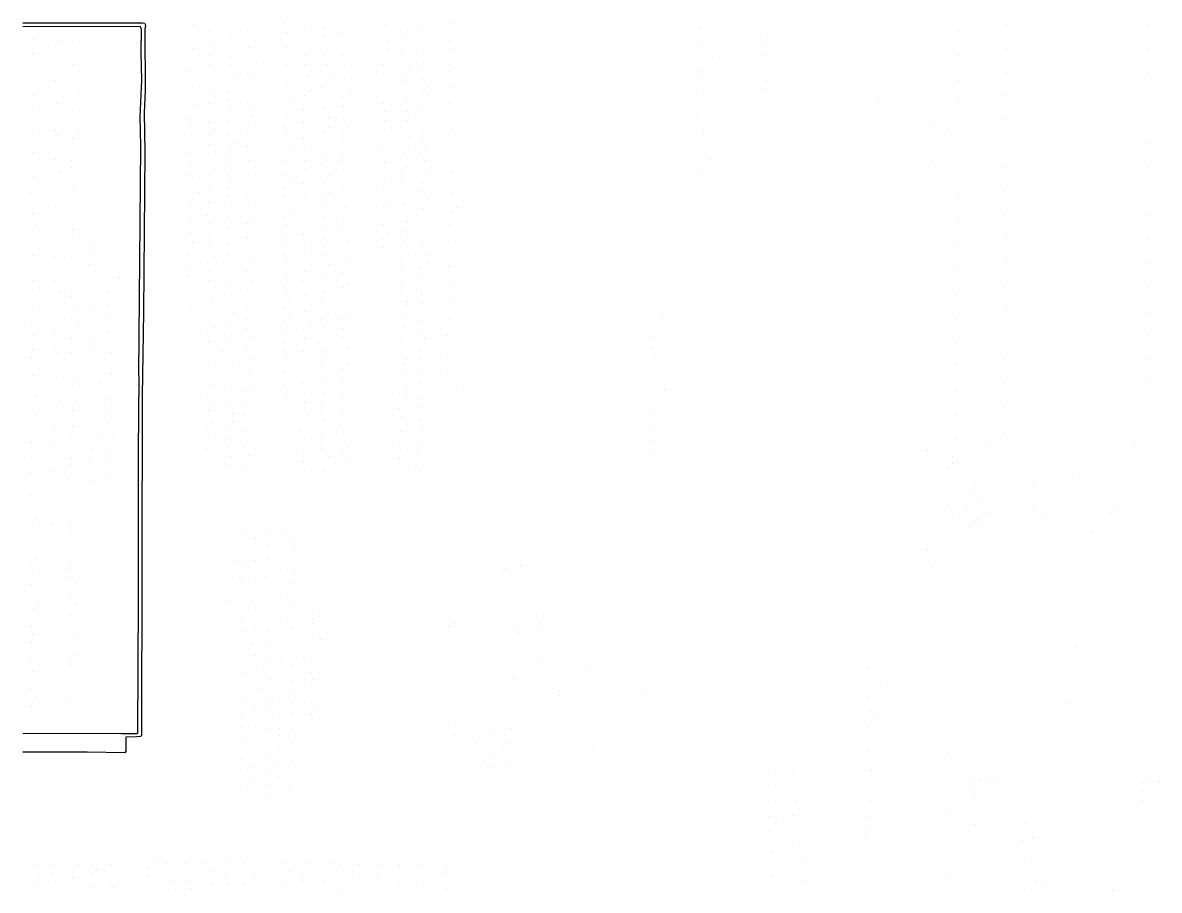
# Model space of a CAD drawing. Header units: inches. Extents: x 0 to 47.5, y 0 to 66.4.
# Drawn here: x 0 to 11.89, y 42.34 to 51.41 of the extents above; entities that cross this region are included whole.
import ezdxf

# ---------------------------------------------------------------- set-up
doc = ezdxf.new("R2010")
doc.units = ezdxf.units.IN
doc.header["$MEASUREMENT"] = 0
for name, color, linetype in [('AIRFOILS_RIBS', 3, 'CONTINUOUS'), ('FUSELAGE', 5, 'CONTINUOUS'), ('TAIL_HORIZONTAL', 4, 'CONTINUOUS')]:
    doc.layers.add(name, color=color, linetype=linetype)

msp = doc.modelspace()

# ---------------------------------------------------------------- linework, layer by layer
at = {"layer": 'AIRFOILS_RIBS'}
for points in [[(0, 51.4102), (1.2533, 51.4124), (1.2735, 51.4067), (1.2823, 51.3867), (1.2771, 51.34), (1.2798, 50.7), (1.2699, 50.4733), (1.2754, 50.06), (1.2641, 48.3867), (1.2505, 47.5067), (1.2411, 43.96), (1.2333, 43.9491), (1.1933, 43.9433), (1.08, 43.9417), (1.0789, 43.7933), (1.0667, 43.777), (0.6733, 43.7853), (0, 43.7838)], [(0, 43.9824), (1.0333, 43.9791), (1.1933, 43.9806), (1.203, 43.9867), (1.2121, 45.3733), (1.2106, 46.9333), (1.219, 47.6933), (1.2138, 47.74), (1.235, 50.12), (1.2295, 50.4267), (1.2465, 50.8133), (1.2373, 51.1), (1.242, 51.34), (1.2333, 51.3681), (0, 51.3743)]]:
    msp.add_lwpolyline(points, dxfattribs=at)
for points in [[(1.7856, 51.3933), (1.7856, 51.3933)], [(1.7933, 51.369), (1.7933, 51.369)], [(2.7383, 51.4), (2.7383, 51.4)], [(2.9515, 51.36), (2.9515, 51.36)], [(3.1451, 51.3667), (3.1451, 51.3667)], [(3.7897, 51.38), (3.7897, 51.38)], [(4.4722, 51.4), (4.4722, 51.4)], [(7.0933, 51.3667), (7.0933, 51.3667)], [(0.1132, 51.2333), (0.1132, 51.2333)], [(1.8423, 51.26), (1.8423, 51.26)], [(1.9497, 51.2533), (1.9497, 51.2533)], [(1.9541, 51.3267), (1.9541, 51.3267)], [(2.1688, 51.28), (2.1688, 51.28)], [(2.3478, 51.3267), (2.3478, 51.3267)], [(2.7661, 51.3133), (2.7661, 51.3133)], [(3.1567, 51.2733), (3.1567, 51.2733)], [(3.3057, 51.3133), (3.3057, 51.3133)], [(3.9929, 51.2533), (3.9929, 51.2533)], [(4.024, 51.3333), (4.024, 51.3333)], [(4.1383, 51.3267), (4.1383, 51.3267)], [(7.7897, 51.28), (7.7897, 51.28)], [(0.3416, 51.1667), (0.3416, 51.1667)], [(0.407, 51.2267), (0.407, 51.2267)], [(0.5157, 51.22), (0.5157, 51.22)], [(1.7709, 51.1467), (1.7709, 51.1467)], [(1.9672, 51.1667), (1.9672, 51.1667)], [(2.3588, 51.1533), (2.3588, 51.1533)], [(2.76, 51.1533), (2.76, 51.1533)], [(2.9612, 51.1733), (2.9612, 51.1733)], [(3.2074, 51.12), (3.2074, 51.12)], [(3.8249, 51.1333), (3.8249, 51.1333)], [(3.8284, 51.22), (3.8284, 51.22)], [(4.4677, 51.2133), (4.4677, 51.2133)], [(4.479, 51.14), (4.479, 51.14)], [(7.0717, 51.2067), (7.0717, 51.2067)], [(7.7626, 51.2067), (7.7626, 51.2067)], [(0.1068, 51.0867), (0.1068, 51.0867)], [(1.7519, 51.0333), (1.7519, 51.0333)], [(1.9562, 51.0733), (1.9562, 51.0733)], [(2.1761, 51.0533), (2.1761, 51.0533)], [(2.9545, 51.0733), (2.9545, 51.0733)], [(3.142, 51.0667), (3.142, 51.0667)], [(3.3423, 51.08), (3.3423, 51.08)], [(3.9764, 51.1), (3.9764, 51.1)], [(4.1864, 51.1), (4.1864, 51.1)], [(7.2105, 51.0533), (7.2105, 51.0533)], [(7.7652, 51.0733), (7.7652, 51.0733)], [(0.5178, 50.98), (0.5178, 50.98)], [(1.7487, 50.9067), (1.7487, 50.9067)], [(1.9519, 50.9733), (1.9519, 50.9733)], [(2.1681, 50.9667), (2.1681, 50.9667)], [(2.3485, 50.88), (2.3485, 50.88)], [(2.4433, 50.9933), (2.4433, 50.9933)], [(2.7547, 50.96), (2.7547, 50.96)], [(2.9434, 50.98), (2.9434, 50.98)], [(3.1852, 50.98), (3.1852, 50.98)], [(3.3686, 50.9667), (3.3686, 50.9667)], [(3.7727, 50.9733), (3.7727, 50.9733)], [(3.7727, 50.88), (3.7727, 50.88)], [(4.0515, 50.94), (4.0515, 50.94)], [(4.1683, 50.9533), (4.1683, 50.9533)], [(4.1944, 50.9933), (4.1944, 50.9933)], [(4.4681, 50.9067), (4.4681, 50.9067)], [(4.471, 50.98), (4.471, 50.98)], [(7.071, 50.9), (7.071, 50.9)], [(0.3475, 50.8133), (0.3475, 50.8133)], [(0.4127, 50.8733), (0.4127, 50.8733)], [(1.7579, 50.8667), (1.7579, 50.8667)], [(2.2097, 50.8733), (2.2097, 50.8733)], [(2.4138, 50.84), (2.4138, 50.84)], [(2.7572, 50.78), (2.7572, 50.78)], [(2.9904, 50.8533), (2.9904, 50.8533)], [(3.2154, 50.8333), (3.2154, 50.8333)], [(3.348, 50.8667), (3.348, 50.8667)], [(3.3623, 50.8333), (3.3623, 50.8333)], [(3.9767, 50.8667), (3.9767, 50.8667)], [(4, 50.8133), (4, 50.8133)], [(4.1846, 50.8267), (4.1846, 50.8267)], [(7.0696, 50.8333), (7.0696, 50.8333)], [(7.782, 50.7933), (7.782, 50.7933)], [(0.1149, 50.6467), (0.1149, 50.6467)], [(0.5799, 50.6933), (0.5799, 50.6933)], [(1.7798, 50.7467), (1.7798, 50.7467)], [(1.966, 50.66), (1.966, 50.66)], [(2.1541, 50.6933), (2.1541, 50.6933)], [(2.9492, 50.6467), (2.9492, 50.6467)], [(3.0122, 50.7), (3.0122, 50.7)], [(3.1255, 50.74), (3.1255, 50.74)], [(3.4165, 50.6867), (3.4165, 50.6867)], [(4.1782, 50.6867), (4.1782, 50.6867)], [(4.2335, 50.6533), (4.2335, 50.6533)], [(4.2347, 50.7333), (4.2347, 50.7333)], [(4.4692, 50.74), (4.4692, 50.74)], [(7.1165, 50.68), (7.1165, 50.68)], [(7.7731, 50.7267), (7.7731, 50.7267)], [(0.1051, 50.5267), (0.1051, 50.5267)], [(0.3538, 50.5667), (0.3538, 50.5667)], [(1.8274, 50.56), (1.8274, 50.56)], [(1.9452, 50.5667), (1.9452, 50.5667)], [(2.1502, 50.6), (2.1502, 50.6)], [(2.3513, 50.5733), (2.3513, 50.5733)], [(2.4043, 50.5333), (2.4043, 50.5333)], [(2.7966, 50.6333), (2.7966, 50.6333)], [(3.3444, 50.6333), (3.3444, 50.6333)], [(3.3521, 50.54), (3.3521, 50.54)], [(3.7682, 50.5667), (3.7682, 50.5667)], [(3.9981, 50.5733), (3.9981, 50.5733)], [(4.1728, 50.5333), (4.1728, 50.5333)], [(4.4639, 50.5733), (4.4639, 50.5733)], [(0.3365, 50.42), (0.3365, 50.42)], [(0.5199, 50.4933), (0.5199, 50.4933)], [(1.7409, 50.4), (1.7409, 50.4)], [(2.0048, 50.4533), (2.0048, 50.4533)], [(2.1648, 50.5133), (2.1648, 50.5133)], [(2.4011, 50.44), (2.4011, 50.44)], [(2.7548, 50.4267), (2.7548, 50.4267)], [(2.9378, 50.5067), (2.9378, 50.5067)], [(3.1495, 50.5133), (3.1495, 50.5133)], [(3.1953, 50.42), (3.1953, 50.42)], [(3.3497, 50.4067), (3.3497, 50.4067)], [(3.7786, 50.4867), (3.7786, 50.4867)], [(4.0254, 50.48), (4.0254, 50.48)], [(4.0362, 50.4333), (4.0362, 50.4333)], [(7.0593, 50.4333), (7.0593, 50.4333)], [(0.3427, 50.2867), (0.3427, 50.2867)], [(1.7453, 50.36), (1.7453, 50.36)], [(1.9468, 50.3667), (1.9468, 50.3667)], [(2.15, 50.38), (2.15, 50.38)], [(2.3638, 50.36), (2.3638, 50.36)], [(2.7374, 50.3267), (2.7374, 50.3267)], [(2.9375, 50.3733), (2.9375, 50.3733)], [(3.201, 50.32), (3.201, 50.32)], [(3.4046, 50.32), (3.4046, 50.32)], [(3.7798, 50.3933), (3.7798, 50.3933)], [(3.7835, 50.3), (3.7835, 50.3)], [(4.0192, 50.3867), (4.0192, 50.3867)], [(4.4795, 50.3067), (4.4795, 50.3067)], [(7.1107, 50.2867), (7.1107, 50.2867)], [(0.1063, 50.2667), (0.1063, 50.2667)], [(0.3658, 50.2333), (0.3658, 50.2333)], [(0.5216, 50.2067), (0.5216, 50.2067)], [(0.5737, 50.26), (0.5737, 50.26)], [(1.7686, 50.24), (1.7686, 50.24)], [(1.9703, 50.24), (1.9703, 50.24)], [(2.0035, 50.28), (2.0035, 50.28)], [(2.1544, 50.24), (2.1544, 50.24)], [(2.3543, 50.26), (2.3543, 50.26)], [(2.7513, 50.2733), (2.7513, 50.2733)], [(2.9357, 50.2), (2.9357, 50.2)], [(3.1422, 50.2733), (3.1422, 50.2733)], [(3.3413, 50.18), (3.3413, 50.18)], [(3.3486, 50.2733), (3.3486, 50.2733)], [(3.7631, 50.2), (3.7631, 50.2)], [(4.0399, 50.2133), (4.0399, 50.2133)], [(4.1662, 50.18), (4.1662, 50.18)], [(4.183, 50.2733), (4.183, 50.2733)], [(7.1133, 50.2468), (7.1133, 50.2468)], [(0.1052, 50.06), (0.1052, 50.06)], [(1.7395, 50.0533), (1.7395, 50.0533)], [(1.9466, 50.14), (1.9466, 50.14)], [(2.1655, 50.1), (2.1655, 50.1)], [(2.21, 50.1467), (2.21, 50.1467)], [(2.3542, 50.12), (2.3542, 50.12)], [(2.8028, 50.12), (2.8028, 50.12)], [(2.9508, 50.1067), (2.9508, 50.1067)], [(3.7457, 50.0867), (3.7457, 50.0867)], [(3.9847, 50.06), (3.9847, 50.06)], [(4.034, 50.1067), (4.034, 50.1067)], [(4.1636, 50.06), (4.1636, 50.06)], [(4.2275, 50.1067), (4.2275, 50.1067)], [(7.1397, 50.1133), (7.1397, 50.1133)], [(0.3437, 49.9867), (0.3437, 49.9867)], [(0.5146, 49.9733), (0.5146, 49.9733)], [(1.7406, 49.9333), (1.7406, 49.9333)], [(1.9424, 50.04), (1.9424, 50.04)], [(2.1425, 50), (2.1425, 50)], [(2.1644, 49.9467), (2.1644, 49.9467)], [(2.3589, 49.9733), (2.3589, 49.9733)], [(2.753, 49.9733), (2.753, 49.9733)], [(2.9472, 49.9733), (2.9472, 49.9733)], [(3.136, 49.9333), (3.136, 49.9333)], [(3.1564, 50.0333), (3.1564, 50.0333)], [(3.3373, 49.9667), (3.3373, 49.9667)], [(3.3384, 50.04), (3.3384, 50.04)], [(3.7849, 49.9533), (3.7849, 49.9533)], [(4.1993, 49.9733), (4.1993, 49.9733)], [(4.5433, 50.0333), (4.5433, 50.0333)], [(7.1888, 49.98), (7.1888, 49.98)], [(0.1161, 49.8067), (0.1161, 49.8067)], [(0.3918, 49.8467), (0.3918, 49.8467)], [(0.5152, 49.9), (0.5152, 49.9)], [(1.7446, 49.8133), (1.7446, 49.8133)], [(1.963, 49.82), (1.963, 49.82)], [(2.0038, 49.86), (2.0038, 49.86)], [(2.1443, 49.8133), (2.1443, 49.8133)], [(2.3563, 49.8267), (2.3563, 49.8267)], [(2.7482, 49.82), (2.7482, 49.82)], [(2.9587, 49.88), (2.9587, 49.88)], [(3.171, 49.9067), (3.171, 49.9067)], [(3.2044, 49.8133), (3.2044, 49.8133)], [(3.3502, 49.88), (3.3502, 49.88)], [(3.967, 49.86), (3.967, 49.86)], [(4.0173, 49.9067), (4.0173, 49.9067)], [(4.2268, 49.84), (4.2268, 49.84)], [(4.4855, 49.8467), (4.4855, 49.8467)], [(7.081, 49.8333), (7.081, 49.8333)], [(0.5386, 49.6933), (0.5386, 49.6933)], [(1.7733, 49.7935), (1.7733, 49.7935)], [(1.9396, 49.72), (1.9396, 49.72)], [(2.1501, 49.6867), (2.1501, 49.6867)], [(2.1628, 49.74), (2.1628, 49.74)], [(2.739, 49.6867), (2.739, 49.6867)], [(2.8039, 49.74), (2.8039, 49.74)], [(2.9388, 49.7333), (2.9388, 49.7333)], [(3.1508, 49.7267), (3.1508, 49.7267)], [(3.3434, 49.7867), (3.3434, 49.7867)], [(3.7818, 49.7733), (3.7818, 49.7733)], [(3.9769, 49.7667), (3.9769, 49.7667)], [(4.176, 49.74), (4.176, 49.74)], [(0.0815, 49.6267), (0.0815, 49.6267)], [(1.8456, 49.64), (1.8456, 49.64)], [(1.9693, 49.6733), (1.9693, 49.6733)], [(2.1469, 49.6067), (2.1469, 49.6067)], [(2.3444, 49.6), (2.3444, 49.6)], [(2.7349, 49.5933), (2.7349, 49.5933)], [(2.9559, 49.6067), (2.9559, 49.6067)], [(3.1601, 49.5867), (3.1601, 49.5867)], [(3.2062, 49.6333), (3.2062, 49.6333)], [(3.3491, 49.68), (3.3491, 49.68)], [(3.3788, 49.5867), (3.3788, 49.5867)], [(3.7709, 49.68), (3.7709, 49.68)], [(3.9595, 49.6133), (3.9595, 49.6133)], [(4.172, 49.6467), (4.172, 49.6467)], [(4.4662, 49.6667), (4.4662, 49.6667)], [(4.5, 49.623), (4.5, 49.623)], [(0.3456, 49.4867), (0.3456, 49.4867)], [(0.5782, 49.5), (0.5782, 49.5)], [(1.7391, 49.54), (1.7391, 49.54)], [(1.944, 49.5333), (1.944, 49.5333)], [(2.1789, 49.5267), (2.1789, 49.5267)], [(2.3593, 49.5067), (2.3593, 49.5067)], [(2.8035, 49.46), (2.8035, 49.46)], [(3.1368, 49.4867), (3.1368, 49.4867)], [(3.371, 49.4933), (3.371, 49.4933)], [(3.7692, 49.4867), (3.7692, 49.4867)], [(3.8189, 49.5333), (3.8189, 49.5333)], [(3.9777, 49.52), (3.9777, 49.52)], [(4.1903, 49.4733), (4.1903, 49.4733)], [(4.231, 49.56), (4.231, 49.56)], [(4.5394, 49.48), (4.5394, 49.48)], [(0.1046, 49.4133), (0.1046, 49.4133)], [(0.5294, 49.4467), (0.5294, 49.4467)], [(1.745, 49.3733), (1.745, 49.3733)], [(1.7507, 49.42), (1.7507, 49.42)], [(1.9355, 49.4), (1.9355, 49.4)], [(2.1511, 49.3867), (2.1511, 49.3867)], [(2.4019, 49.36), (2.4019, 49.36)], [(2.7309, 49.38), (2.7309, 49.38)], [(2.9524, 49.42), (2.9524, 49.42)], [(3.1492, 49.38), (3.1492, 49.38)], [(3.3536, 49.34), (3.3536, 49.34)], [(3.9589, 49.42), (3.9589, 49.42)], [(4.0251, 49.3333), (4.0251, 49.3333)], [(4.5, 49.4337), (4.5, 49.4337)], [(0.1448, 49.3), (0.1448, 49.3)], [(0.5159, 49.2533), (0.5159, 49.2533)], [(1.7498, 49.22), (1.7498, 49.22)], [(1.9569, 49.3133), (1.9569, 49.3133)], [(2.137, 49.2733), (2.137, 49.2733)], [(2.3554, 49.3133), (2.3554, 49.3133)], [(2.7571, 49.3), (2.7571, 49.3)], [(3.0068, 49.2467), (3.0068, 49.2467)], [(3.139, 49.2867), (3.139, 49.2867)], [(3.3384, 49.2467), (3.3384, 49.2467)], [(3.7714, 49.3), (3.7714, 49.3)], [(3.8276, 49.2133), (3.8276, 49.2133)], [(3.9678, 49.2267), (3.9678, 49.2267)], [(4.4612, 49.2933), (4.4612, 49.2933)], [(0.3332, 49.1667), (0.3332, 49.1667)], [(0.5191, 49.18), (0.5191, 49.18)], [(1.777, 49.1133), (1.777, 49.1133)], [(1.951, 49.1867), (1.951, 49.1867)], [(1.9648, 49.0933), (1.9648, 49.0933)], [(2.1518, 49.1067), (2.1518, 49.1067)], [(2.3481, 49.1667), (2.3481, 49.1667)], [(2.7317, 49.2), (2.7317, 49.2)], [(2.9372, 49.1933), (2.9372, 49.1933)], [(2.9491, 49.1), (2.9491, 49.1)], [(3.145, 49.1533), (3.145, 49.1533)], [(3.3949, 49.12), (3.3949, 49.12)], [(3.7641, 49.16), (3.7641, 49.16)], [(3.9787, 49.1333), (3.9787, 49.1333)], [(4.027, 49.18), (4.027, 49.18)], [(4.4551, 49.1267), (4.4551, 49.1267)], [(0.1061, 48.9733), (0.1061, 48.9733)], [(0.7153, 49.08), (0.7153, 49.08)], [(0.7381, 49.0333), (0.7381, 49.0333)], [(1.7384, 48.9867), (1.7384, 48.9867)], [(2.1457, 48.9933), (2.1457, 48.9933)], [(2.7324, 48.9933), (2.7324, 48.9933)], [(2.7361, 49.0867), (2.7361, 49.0867)], [(2.9489, 49.0067), (2.9489, 49.0067)], [(3.1425, 49.0667), (3.1425, 49.0667)], [(3.1659, 48.98), (3.1659, 48.98)], [(3.3392, 49.0333), (3.3392, 49.0333)], [(3.7755, 49.0667), (3.7755, 49.0667)], [(4.0316, 48.9867), (4.0316, 48.9867)], [(4.1733, 49.0733), (4.1733, 49.0733)], [(4.2228, 48.98), (4.2228, 48.98)], [(0.3304, 48.9533), (0.3304, 48.9533)], [(0.5091, 48.96), (0.5091, 48.96)], [(0.6848, 48.88), (0.6848, 48.88)], [(1.7368, 48.8667), (1.7368, 48.8667)], [(1.9348, 48.9067), (1.9348, 48.9067)], [(2.0067, 48.96), (2.0067, 48.96)], [(2.1012, 48.9), (2.1012, 48.9)], [(2.3771, 48.9133), (2.3771, 48.9133)], [(2.7446, 48.9), (2.7446, 48.9)], [(2.931, 48.86), (2.931, 48.86)], [(3.1977, 48.8867), (3.1977, 48.8867)], [(3.3607, 48.9), (3.3607, 48.9)], [(3.4046, 48.9467), (3.4046, 48.9467)], [(3.9592, 48.9333), (3.9592, 48.9333)], [(4.2284, 48.9), (4.2284, 48.9)], [(4.4503, 48.86), (4.4503, 48.86)], [(1.0165, 48.7533), (1.0165, 48.7533)], [(1.7328, 48.7733), (1.7328, 48.7733)], [(1.958, 48.82), (1.958, 48.82)], [(2.3371, 48.8133), (2.3371, 48.8133)], [(2.7439, 48.74), (2.7439, 48.74)], [(2.9479, 48.8067), (2.9479, 48.8067)], [(3.1315, 48.7533), (3.1315, 48.7533)], [(3.3428, 48.8), (3.3428, 48.8)], [(3.973, 48.84), (3.973, 48.84)], [(4.1543, 48.8467), (4.1543, 48.8467)], [(4.1697, 48.7533), (4.1697, 48.7533)], [(0.0987, 48.7133), (0.0987, 48.7133)], [(0.0994, 48.6267), (0.0994, 48.6267)], [(0.3316, 48.7067), (0.3316, 48.7067)], [(1.7818, 48.66), (1.7818, 48.66)], [(1.9392, 48.72), (1.9392, 48.72)], [(2.135, 48.7067), (2.135, 48.7067)], [(2.3531, 48.62), (2.3531, 48.62)], [(2.4029, 48.7067), (2.4029, 48.7067)], [(2.7295, 48.64), (2.7295, 48.64)], [(2.93, 48.7067), (2.93, 48.7067)], [(3.3549, 48.64), (3.3549, 48.64)], [(3.4, 48.6867), (3.4, 48.6867)], [(3.9691, 48.6867), (3.9691, 48.6867)], [(4.1561, 48.62), (4.1561, 48.62)], [(4.4846, 48.6667), (4.4846, 48.6667)], [(0.3964, 48.6), (0.3964, 48.6)], [(0.5088, 48.5867), (0.5088, 48.5867)], [(0.5094, 48.5533), (0.5094, 48.5533)], [(0.8879, 48.5867), (0.8879, 48.5867)], [(1.753, 48.5333), (1.753, 48.5333)], [(1.9628, 48.5), (1.9628, 48.5)], [(1.9958, 48.54), (1.9958, 48.54)], [(2.1858, 48.5733), (2.1858, 48.5733)], [(2.7511, 48.6067), (2.7511, 48.6067)], [(2.7853, 48.5133), (2.7853, 48.5133)], [(2.962, 48.5733), (2.962, 48.5733)], [(3.1338, 48.5133), (3.1338, 48.5133)], [(3.1445, 48.6067), (3.1445, 48.6067)], [(3.9625, 48.5867), (3.9625, 48.5867)], [(4.0215, 48.5), (4.0215, 48.5)], [(4.171, 48.5667), (4.171, 48.5667)], [(0.1066, 48.42), (0.1066, 48.42)], [(0.5646, 48.44), (0.5646, 48.44)], [(0.7076, 48.44), (0.7076, 48.44)], [(0.8885, 48.46), (0.8885, 48.46)], [(1.7508, 48.4267), (1.7508, 48.4267)], [(2.2024, 48.3867), (2.2024, 48.3867)], [(2.3373, 48.4333), (2.3373, 48.4333)], [(2.7298, 48.4267), (2.7298, 48.4267)], [(2.9461, 48.3933), (2.9461, 48.3933)], [(4.0111, 48.4533), (4.0111, 48.4533)], [(4.1783, 48.48), (4.1783, 48.48)], [(4.4761, 48.4933), (4.4761, 48.4933)], [(0.0949, 48.2667), (0.0949, 48.2667)], [(0.5053, 48.32), (0.5053, 48.32)], [(0.8903, 48.3267), (0.8903, 48.3267)], [(2.3405, 48.32), (2.3405, 48.32)], [(2.7413, 48.2933), (2.7413, 48.2933)], [(2.7966, 48.34), (2.7966, 48.34)], [(3.1297, 48.3133), (3.1297, 48.3133)], [(3.1967, 48.3667), (3.1967, 48.3667)], [(3.33, 48.3067), (3.33, 48.3067)], [(3.3955, 48.36), (3.3955, 48.36)], [(3.9714, 48.3333), (3.9714, 48.3333)], [(4.1707, 48.2933), (4.1707, 48.2933)], [(4.4592, 48.32), (4.4592, 48.32)], [(6.685, 48.32), (6.685, 48.32)], [(0.1125, 48.1467), (0.1125, 48.1467)], [(0.3237, 48.1533), (0.3237, 48.1533)], [(0.5714, 48.2333), (0.5714, 48.2333)], [(0.8844, 48.1733), (0.8844, 48.1733)], [(1.9323, 48.1733), (1.9323, 48.1733)], [(2.0057, 48.2267), (2.0057, 48.2267)], [(2.1437, 48.2467), (2.1437, 48.2467)], [(2.1878, 48.1533), (2.1878, 48.1533)], [(2.336, 48.2133), (2.336, 48.2133)], [(2.727, 48.1933), (2.727, 48.1933)], [(2.9322, 48.2067), (2.9322, 48.2067)], [(2.9998, 48.26), (2.9998, 48.26)], [(3.1565, 48.2267), (3.1565, 48.2267)], [(3.351, 48.2133), (3.351, 48.2133)], [(3.978, 48.24), (3.978, 48.24)], [(4.1502, 48.1933), (4.1502, 48.1933)], [(4.4448, 48.1467), (4.4448, 48.1467)], [(0.5107, 48.1067), (0.5107, 48.1067)], [(0.7054, 48.1133), (0.7054, 48.1133)], [(0.9514, 48.1067), (0.9514, 48.1067)], [(1.9438, 48.08), (1.9438, 48.08)], [(2.1413, 48.1067), (2.1413, 48.1067)], [(2.3294, 48.04), (2.3294, 48.04)], [(2.3842, 48.1267), (2.3842, 48.1267)], [(2.7297, 48.0733), (2.7297, 48.0733)], [(2.948, 48.1133), (2.948, 48.1133)], [(3.0962, 48.0733), (3.0962, 48.0733)], [(3.3459, 48.12), (3.3459, 48.12)], [(3.9648, 48.0867), (3.9648, 48.0867)], [(4.2008, 48.1067), (4.2008, 48.1067)], [(6.593, 48.1267), (6.593, 48.1267)], [(0.0949, 47.9067), (0.0949, 47.9067)], [(0.1032, 47.9933), (0.1032, 47.9933)], [(0.3276, 48.0067), (0.3276, 48.0067)], [(0.3599, 47.9533), (0.3599, 47.9533)], [(0.5054, 47.9667), (0.5054, 47.9667)], [(0.7326, 48), (0.7326, 48)], [(0.928, 47.9667), (0.928, 47.9667)], [(2.0917, 47.9733), (2.0917, 47.9733)], [(2.3334, 47.9867), (2.3334, 47.9867)], [(2.7301, 47.98), (2.7301, 47.98)], [(2.7468, 47.9267), (2.7468, 47.9267)], [(2.9379, 47.9733), (2.9379, 47.9733)], [(3.1303, 47.9733), (3.1303, 47.9733)], [(3.1394, 47.94), (3.1394, 47.94)], [(3.3942, 48.0133), (3.3942, 48.0133)], [(4.0173, 47.9933), (4.0173, 47.9933)], [(4.1509, 47.9867), (4.1509, 47.9867)], [(4.4453, 47.9333), (4.4453, 47.9333)], [(6.5715, 48.0067), (6.5715, 48.0067)], [(6.6097, 47.9267), (6.6097, 47.9267)], [(2.0157, 47.84), (2.0157, 47.84)], [(2.1976, 47.8467), (2.1976, 47.8467)], [(2.3793, 47.8933), (2.3793, 47.8933)], [(2.9297, 47.8267), (2.9297, 47.8267)], [(3.1327, 47.8467), (3.1327, 47.8467)], [(3.3396, 47.8), (3.3396, 47.8)], [(3.4006, 47.8533), (3.4006, 47.8533)], [(3.9788, 47.84), (3.9788, 47.84)], [(4.0136, 47.8867), (4.0136, 47.8867)], [(4.1482, 47.9), (4.1482, 47.9)], [(0.0976, 47.72), (0.0976, 47.72)], [(0.3515, 47.7), (0.3515, 47.7)], [(0.9325, 47.7467), (0.9325, 47.7467)], [(2.1239, 47.7467), (2.1239, 47.7467)], [(2.3815, 47.76), (2.3815, 47.76)], [(2.7276, 47.7667), (2.7276, 47.7667)], [(3.9714, 47.7467), (3.9714, 47.7467)], [(4.1585, 47.7733), (4.1585, 47.7733)], [(4.4454, 47.7533), (4.4454, 47.7533)], [(0.5223, 47.62), (0.5223, 47.62)], [(0.5545, 47.66), (0.5545, 47.66)], [(0.8112, 47.6467), (0.8112, 47.6467)], [(1.9408, 47.5933), (1.9408, 47.5933)], [(1.989, 47.6333), (1.989, 47.6333)], [(2.1849, 47.5933), (2.1849, 47.5933)], [(2.3297, 47.5533), (2.3297, 47.5533)], [(2.398, 47.6067), (2.398, 47.6067)], [(2.7261, 47.6333), (2.7261, 47.6333)], [(2.928, 47.6533), (2.928, 47.6533)], [(3.1322, 47.6467), (3.1322, 47.6467)], [(3.3321, 47.6467), (3.3321, 47.6467)], [(4.008, 47.5933), (4.008, 47.5933)], [(4.1502, 47.6467), (4.1502, 47.6467)], [(4.6048, 47.6), (4.6048, 47.6)], [(6.7087, 47.5733), (6.7087, 47.5733)], [(0.1422, 47.5067), (0.1422, 47.5067)], [(0.3852, 47.46), (0.3852, 47.46)], [(0.5642, 47.46), (0.5642, 47.46)], [(0.8813, 47.4733), (0.8813, 47.4733)], [(0.9267, 47.4337), (0.9267, 47.4337)], [(1.9309, 47.5), (1.9309, 47.5)], [(2.7441, 47.54), (2.7441, 47.54)], [(2.946, 47.5333), (2.946, 47.5333)], [(2.9516, 47.44), (2.9516, 47.44)], [(3.1361, 47.4333), (3.1361, 47.4333)], [(3.1471, 47.5333), (3.1471, 47.5333)], [(3.3314, 47.5067), (3.3314, 47.5067)], [(3.944, 47.54), (3.944, 47.54)], [(4.0042, 47.5067), (4.0042, 47.5067)], [(4.1435, 47.4733), (4.1435, 47.4733)], [(0.521, 47.36), (0.521, 47.36)], [(0.8856, 47.3533), (0.8856, 47.3533)], [(1.9395, 47.36), (1.9395, 47.36)], [(1.9896, 47.4067), (1.9896, 47.4067)], [(2.1299, 47.4067), (2.1299, 47.4067)], [(2.1904, 47.3267), (2.1904, 47.3267)], [(2.3245, 47.3133), (2.3245, 47.3133)], [(2.3292, 47.4067), (2.3292, 47.4067)], [(3.1263, 47.34), (3.1263, 47.34)], [(3.329, 47.3333), (3.329, 47.3333)], [(3.9443, 47.38), (3.9443, 47.38)], [(4.1654, 47.3867), (4.1654, 47.3867)], [(6.5711, 47.3533), (6.5711, 47.3533)], [(0.1137, 47.1933), (0.1137, 47.1933)], [(0.1374, 47.3067), (0.1374, 47.3067)], [(0.8854, 47.22), (0.8854, 47.22)], [(1.9875, 47.2267), (1.9875, 47.2267)], [(2.1524, 47.1933), (2.1524, 47.1933)], [(2.1955, 47.24), (2.1955, 47.24)], [(2.9278, 47.2467), (2.9278, 47.2467)], [(2.9936, 47.3), (2.9936, 47.3)], [(3.1507, 47.2533), (3.1507, 47.2533)], [(3.3273, 47.2067), (3.3273, 47.2067)], [(3.9621, 47.2933), (3.9621, 47.2933)], [(4.1449, 47.2533), (4.1449, 47.2533)], [(6.5761, 47.1933), (6.5761, 47.1933)], [(0.3183, 47.1467), (0.3183, 47.1467)], [(0.4996, 47.1), (0.4996, 47.1)], [(0.5223, 47.1867), (0.5223, 47.1867)], [(0.8004, 47.1067), (0.8004, 47.1067)], [(0.9512, 47.0867), (0.9512, 47.0867)], [(1.9201, 47.1733), (1.9201, 47.1733)], [(1.9427, 47.0867), (1.9427, 47.0867)], [(2.331, 47.1333), (2.331, 47.1333)], [(2.3371, 47.0733), (2.3371, 47.0733)], [(2.8908, 47.1533), (2.8908, 47.1533)], [(3.1332, 47.1), (3.1332, 47.1)], [(3.3549, 47.12), (3.3549, 47.12)], [(3.955, 47.14), (3.955, 47.14)], [(4.1753, 47.1667), (4.1753, 47.1667)], [(0.0938, 47.02), (0.0938, 47.02)], [(0.3254, 46.9933), (0.3254, 46.9933)], [(1.9253, 46.9533), (1.9253, 46.9533)], [(2.1346, 47.0533), (2.1346, 47.0533)], [(2.1432, 46.9733), (2.1432, 46.9733)], [(2.3208, 46.9733), (2.3208, 46.9733)], [(2.9465, 47.06), (2.9465, 47.06)], [(3.1259, 47), (3.1259, 47)], [(3.1261, 46.96), (3.1261, 46.96)], [(3.4027, 46.9733), (3.4027, 46.9733)], [(3.9436, 47.0067), (3.9436, 47.0067)], [(3.9559, 46.9533), (3.9559, 46.9533)], [(4.1439, 47.0267), (4.1439, 47.0267)], [(6.5625, 47.0467), (6.5625, 47.0467)], [(0.0876, 46.8667), (0.0876, 46.8667)], [(0.5085, 46.86), (0.5085, 46.86)], [(0.7082, 46.8467), (0.7082, 46.8467)], [(0.7147, 46.9467), (0.7147, 46.9467)], [(0.8773, 46.94), (0.8773, 46.94)], [(2.1848, 46.88), (2.1848, 46.88)], [(2.3562, 46.8867), (2.3562, 46.8867)], [(2.933, 46.92), (2.933, 46.92)], [(3.1974, 46.8733), (3.1974, 46.8733)], [(3.3348, 46.92), (3.3348, 46.92)], [(3.9389, 46.86), (3.9389, 46.86)], [(4.1433, 46.9333), (4.1433, 46.9333)], [(6.5706, 46.9067), (6.5706, 46.9067)], [(0.3246, 46.72), (0.3246, 46.72)], [(0.4998, 46.7933), (0.4998, 46.7933)], [(0.8804, 46.82), (0.8804, 46.82)], [(2.1343, 46.7933), (2.1343, 46.7933)], [(2.3241, 46.74), (2.3241, 46.74)], [(2.9315, 46.8267), (2.9315, 46.8267)], [(2.9453, 46.7333), (2.9453, 46.7333)], [(3.1286, 46.82), (3.1286, 46.82)], [(3.159, 46.7333), (3.159, 46.7333)], [(3.3922, 46.8267), (3.3922, 46.8267)], [(3.9583, 46.8267), (3.9583, 46.8267)], [(4.0376, 46.7467), (4.0376, 46.7467)], [(4.1462, 46.72), (4.1462, 46.72)], [(0.0821, 46.7067), (0.0821, 46.7067)], [(0.4655, 46.6333), (0.4655, 46.6333)], [(0.7064, 46.62), (0.7064, 46.62)], [(0.8956, 46.6867), (0.8956, 46.6867)], [(0.0859, 46.48), (0.0859, 46.48)], [(0.1063, 46.1733), (0.1063, 46.1733)], [(0.146, 46.2267), (0.146, 46.2267)], [(0.3157, 46.18), (0.3157, 46.18)], [(0.4913, 46.16), (0.4913, 46.16)], [(0.4968, 46.0867), (0.4968, 46.0867)], [(2.1731, 46.02), (2.1731, 46.02)], [(2.3243, 46.0667), (2.3243, 46.0667)], [(2.4394, 46.02), (2.4394, 46.02)], [(2.5484, 46.06), (2.5484, 46.06)], [(2.7148, 46.0667), (2.7148, 46.0667)], [(2.8288, 46.02), (2.8288, 46.02)], [(2.5751, 45.9467), (2.5751, 45.9467)], [(2.7027, 45.9), (2.7027, 45.9)], [(2.8306, 45.9133), (2.8306, 45.9133)], [(0.1477, 45.8067), (0.1477, 45.8067)], [(2.2102, 45.7867), (2.2102, 45.7867)], [(2.3034, 45.7733), (2.3034, 45.7733)], [(2.4342, 45.7867), (2.4342, 45.7867)], [(2.5734, 45.8133), (2.5734, 45.8133)], [(0.0844, 45.7467), (0.0844, 45.7467)], [(0.1059, 45.6667), (0.1059, 45.6667)], [(0.4901, 45.7067), (0.4901, 45.7067)], [(0.4923, 45.7533), (0.4923, 45.7533)], [(2.6972, 45.6933), (2.6972, 45.6933)], [(2.8363, 45.6933), (2.8363, 45.6933)], [(5.02, 45.6602), (5.02, 45.6602)], [(5.0533, 45.702), (5.0533, 45.702)], [(5.2067, 45.7414), (5.2067, 45.7414)], [(0.0896, 45.54), (0.0896, 45.54)], [(0.4896, 45.62), (0.4896, 45.62)], [(0.5546, 45.5533), (0.5546, 45.5533)], [(2.1892, 45.6067), (2.1892, 45.6067)], [(2.2993, 45.5867), (2.2993, 45.5867)], [(2.4318, 45.58), (2.4318, 45.58)], [(2.541, 45.6067), (2.541, 45.6067)], [(2.8346, 45.5533), (2.8346, 45.5533)], [(0.4912, 45.4133), (0.4912, 45.4133)], [(2.6954, 45.42), (2.6954, 45.42)], [(0.1515, 45.34), (0.1515, 45.34)], [(0.5623, 45.3333), (0.5623, 45.3333)], [(2.1672, 45.3733), (2.1672, 45.3733)], [(2.406, 45.3733), (2.406, 45.3733)], [(2.8033, 45.32), (2.8033, 45.32)], [(0.1089, 45.2867), (0.1089, 45.2867)], [(0.4997, 45.2267), (0.4997, 45.2267)], [(2.298, 45.1733), (2.298, 45.1733)], [(2.4349, 45.2733), (2.4349, 45.2733)], [(3.0323, 45.2533), (3.0323, 45.2533)], [(5.3733, 45.2269), (5.3733, 45.2269)], [(0.0894, 45.1), (0.0894, 45.1)], [(2.4248, 45.08), (2.4248, 45.08)], [(2.5582, 45.06), (2.5582, 45.06)], [(2.6911, 45.16), (2.6911, 45.16)], [(2.8258, 45.0733), (2.8258, 45.0733)], [(3.0263, 45.1667), (3.0263, 45.1667)], [(3.0323, 45.1267), (3.0323, 45.1267)], [(4.4533, 45.0959), (4.4533, 45.0959)], [(4.52, 45.1267), (4.52, 45.1267)], [(5.1711, 45.0667), (5.1711, 45.0667)], [(5.3933, 45.0945), (5.3933, 45.0945)], [(5.4157, 45.1333), (5.4157, 45.1333)], [(0.1031, 45.0133), (0.1031, 45.0133)], [(0.5501, 44.98), (0.5501, 44.98)], [(2.2957, 45.0467), (2.2957, 45.0467)], [(3.0291, 45.0067), (3.0291, 45.0067)], [(3.1127, 44.9667), (3.1127, 44.9667)], [(5.1867, 45.0272), (5.1867, 45.0272)], [(0.0785, 44.82), (0.0785, 44.82)], [(0.0877, 44.9267), (0.0877, 44.9267)], [(0.4948, 44.9267), (0.4948, 44.9267)], [(2.4053, 44.9067), (2.4053, 44.9067)], [(2.5645, 44.9), (2.5645, 44.9)], [(3.0449, 44.8467), (3.0449, 44.8467)], [(0.0661, 44.7467), (0.0661, 44.7467)], [(0.493, 44.7467), (0.493, 44.7467)], [(0.545, 44.7933), (0.545, 44.7933)], [(2.4315, 44.7933), (2.4315, 44.7933)], [(2.5704, 44.7333), (2.5704, 44.7333)], [(2.7036, 44.7533), (2.7036, 44.7533)], [(2.868, 44.7733), (2.868, 44.7733)], [(3.0237, 44.74), (3.0237, 44.74)], [(5.3933, 44.7733), (5.3933, 44.7733)], [(5.8933, 44.6943), (5.8933, 44.6943)], [(0.0979, 44.6267), (0.0979, 44.6267)], [(0.502, 44.6867), (0.502, 44.6867)], [(2.2944, 44.62), (2.2944, 44.62)], [(2.4399, 44.66), (2.4399, 44.66)], [(2.8191, 44.6933), (2.8191, 44.6933)], [(3.0214, 44.62), (3.0214, 44.62)], [(5.1488, 44.5867), (5.1488, 44.5867)], [(2.5903, 44.54), (2.5903, 44.54)], [(2.815, 44.5267), (2.815, 44.5267)], [(3.017, 44.5), (3.017, 44.5)], [(3.0325, 44.54), (3.0325, 44.54)], [(5.1267, 44.5481), (5.1267, 44.5481)], [(0.0812, 44.4467), (0.0812, 44.4467)], [(0.1367, 44.3667), (0.1367, 44.3667)], [(0.4866, 44.3467), (0.4866, 44.3467)], [(0.4994, 44.4333), (0.4994, 44.4333)], [(2.2906, 44.3667), (2.2906, 44.3667)], [(2.4655, 44.4467), (2.4655, 44.4467)], [(2.6828, 44.34), (2.6828, 44.34)], [(2.8254, 44.4333), (2.8254, 44.4333)], [(4.5133, 44.4342), (4.5133, 44.4342)], [(5.6106, 44.42), (5.6106, 44.42)], [(5.6133, 44.3749), (5.6133, 44.3749)], [(6.48, 44.4347), (6.48, 44.4347)], [(0.0941, 44.2667), (0.0941, 44.2667)], [(2.2991, 44.3), (2.2991, 44.3)], [(2.4184, 44.2467), (2.4184, 44.2467)], [(2.5467, 44.2267), (2.5467, 44.2267)], [(2.564, 44.3133), (2.564, 44.3133)], [(2.814, 44.2933), (2.814, 44.2933)], [(3.0209, 44.3067), (3.0209, 44.3067)], [(3.0484, 44.2667), (3.0484, 44.2667)], [(2.2981, 44.1533), (2.2981, 44.1533)], [(2.6844, 44.16), (2.6844, 44.16)], [(2.813, 44.1933), (2.813, 44.1933)], [(3.0172, 44.18), (3.0172, 44.18)], [(3.102, 44.14), (3.102, 44.14)], [(2.2836, 44.0533), (2.2836, 44.0533)], [(2.4302, 44.0533), (2.4302, 44.0533)], [(2.5836, 44.0267), (2.5836, 44.0267)], [(2.683, 44.0267), (2.683, 44.0267)], [(2.8266, 44.0267), (2.8266, 44.0267)], [(4.4533, 44.0738), (4.4533, 44.0738)], [(5.1133, 44.0285), (5.1133, 44.0285)], [(2.3128, 43.8933), (2.3128, 43.8933)], [(2.4251, 43.8933), (2.4251, 43.8933)], [(2.6852, 43.96), (2.6852, 43.96)], [(2.824, 43.88), (2.824, 43.88)], [(4.52, 43.9677), (4.52, 43.9677)], [(4.751, 43.8733), (4.751, 43.8733)], [(4.9, 43.9761), (4.9, 43.9761)], [(5.06, 43.8755), (5.06, 43.8755)], [(2.6773, 43.8267), (2.6773, 43.8267)], [(4.8933, 43.7715), (4.8933, 43.7715)], [(5.02, 43.8276), (5.02, 43.8276)], [(5.0467, 43.8085), (5.0467, 43.8085)], [(5.9733, 43.8369), (5.9733, 43.8369)], [(2.2839, 43.72), (2.2839, 43.72)], [(2.4085, 43.6267), (2.4085, 43.6267)], [(2.5511, 43.7333), (2.5511, 43.7333)], [(2.6487, 43.64), (2.6487, 43.64)], [(2.8212, 43.7), (2.8212, 43.7)], [(4.8333, 43.7011), (4.8333, 43.7011)], [(5.06, 43.6749), (5.06, 43.6749)], [(2.2825, 43.6), (2.2825, 43.6)], [(2.4112, 43.5133), (2.4112, 43.5133)], [(2.5522, 43.56), (2.5522, 43.56)], [(2.676, 43.52), (2.676, 43.52)], [(4.9267, 43.6207), (4.9267, 43.6207)], [(7.8036, 43.5733), (7.8036, 43.5733)], [(2.2818, 43.4133), (2.2818, 43.4133)], [(2.547, 43.4467), (2.547, 43.4467)], [(2.8053, 43.4), (2.8053, 43.4)], [(7.7967, 43.44), (7.7967, 43.44)], [(2.5506, 43.3467), (2.5506, 43.3467)], [(2.7109, 43.3133), (2.7109, 43.3133)], [(7.7955, 43.2733), (7.7955, 43.2733)], [(7.7969, 43.1133), (7.7969, 43.1133)], [(7.8867, 43.0801), (7.8867, 43.0801)], [(7.8146, 42.96), (7.8146, 42.96)], [(7.8065, 42.8933), (7.8065, 42.8933)], [(7.8356, 42.7333), (7.8356, 42.7333)], [(0.1187, 42.6133), (0.1187, 42.6133)], [(0.3238, 42.6133), (0.3238, 42.6133)], [(0.5785, 42.6133), (0.5785, 42.6133)], [(0.7307, 42.6133), (0.7307, 42.6133)], [(0.7739, 42.56), (0.7739, 42.56)], [(0.9246, 42.6067), (0.9246, 42.6067)], [(1.3081, 42.5733), (1.3081, 42.5733)], [(1.3751, 42.6267), (1.3751, 42.6267)], [(1.5041, 42.62), (1.5041, 42.62)], [(1.705, 42.62), (1.705, 42.62)], [(1.9078, 42.62), (1.9078, 42.62)], [(2.1327, 42.6267), (2.1327, 42.6267)], [(2.3199, 42.62), (2.3199, 42.62)], [(2.7217, 42.62), (2.7217, 42.62)], [(2.9699, 42.62), (2.9699, 42.62)], [(3.2166, 42.62), (3.2166, 42.62)], [(3.317, 42.6133), (3.317, 42.6133)], [(3.5196, 42.6133), (3.5196, 42.6133)], [(3.7234, 42.6133), (3.7234, 42.6133)], [(3.9366, 42.6133), (3.9366, 42.6133)], [(3.9398, 42.58), (3.9398, 42.58)], [(4.1353, 42.6133), (4.1353, 42.6133)], [(4.4195, 42.6), (4.4195, 42.6)], [(0.164, 42.4867), (0.164, 42.4867)], [(0.3128, 42.52), (0.3128, 42.52)], [(0.5162, 42.4733), (0.5162, 42.4733)], [(0.7193, 42.5133), (0.7193, 42.5133)], [(1.314, 42.4867), (1.314, 42.4867)], [(1.579, 42.4467), (1.579, 42.4467)], [(1.7145, 42.44), (1.7145, 42.44)], [(1.9679, 42.5333), (1.9679, 42.5333)], [(2.1163, 42.5267), (2.1163, 42.5267)], [(2.1243, 42.4867), (2.1243, 42.4867)], [(2.4125, 42.52), (2.4125, 42.52)], [(2.7862, 42.5333), (2.7862, 42.5333)], [(2.912, 42.46), (2.912, 42.46)], [(3.5212, 42.48), (3.5212, 42.48)], [(3.7159, 42.4933), (3.7159, 42.4933)], [(4.2169, 42.5067), (4.2169, 42.5067)], [(4.4174, 42.5267), (4.4174, 42.5267)], [(7.8438, 42.4867), (7.8438, 42.4867)], [(0.1419, 42.3933), (0.1419, 42.3933)], [(0.3393, 42.4333), (0.3393, 42.4333)], [(0.5865, 42.3867), (0.5865, 42.3867)], [(0.7122, 42.3733), (0.7122, 42.3733)], [(0.9162, 42.4), (0.9162, 42.4)], [(0.9467, 42.3688), (0.9467, 42.3688)], [(1.3726, 42.3933), (1.3726, 42.3933)], [(1.5215, 42.3467), (1.5215, 42.3467)], [(1.7684, 42.3533), (1.7684, 42.3533)], [(1.9768, 42.4067), (1.9768, 42.4067)], [(2.1379, 42.4), (2.1379, 42.4)], [(2.3092, 42.4067), (2.3092, 42.4067)], [(2.7218, 42.42), (2.7218, 42.42)], [(2.9249, 42.4267), (2.9249, 42.4267)], [(3.1422, 42.4267), (3.1422, 42.4267)], [(3.3188, 42.34), (3.3188, 42.34)], [(3.5475, 42.3933), (3.5475, 42.3933)], [(3.9294, 42.4), (3.9294, 42.4)], [(4.1201, 42.4), (4.1201, 42.4)], [(4.4354, 42.3467), (4.4354, 42.3467)]]:
    msp.add_lwpolyline(points, close=True, dxfattribs=at)
at = {"layer": 'FUSELAGE'}
for points in [[(9.7622, 47.8333), (9.7622, 47.8333)], [(10.2717, 47.8867), (10.2717, 47.8867)], [(11.7578, 47.8867), (11.7578, 47.8867)], [(9.7636, 47.5667), (9.7636, 47.5667)], [(10.2703, 47.64), (10.2703, 47.64)], [(11.7532, 47.6467), (11.7532, 47.6467)], [(9.7657, 47.32), (9.7657, 47.32)], [(10.2706, 47.3933), (10.2706, 47.3933)], [(10.2699, 47.1267), (10.2699, 47.1267)], [(9.7645, 47.0667), (9.7645, 47.0667)], [(10.0835, 46.9933), (10.0835, 46.9933)], [(11.62, 47.0139), (11.62, 47.0139)], [(9.4667, 46.9434), (9.4667, 46.9434)], [(9.7267, 46.874), (9.7267, 46.874)], [(9.6733, 46.7626), (9.6733, 46.7626)], [(9.72, 46.8007), (9.72, 46.8007)], [(9.7733, 46.8081), (9.7733, 46.8081)], [(11.0533, 46.6802), (11.0533, 46.6802)], [(9.9458, 46.52), (9.9458, 46.52)], [(9.9533, 46.5945), (9.9533, 46.5945)], [(10.58, 46.5952), (10.58, 46.5952)], [(9.6667, 46.3744), (9.6667, 46.3744)], [(9.9915, 46.3933), (9.9915, 46.3933)], [(9.7267, 46.2493), (9.7267, 46.2493)], [(9.8636, 46.34), (9.8636, 46.34)], [(10.08, 46.2867), (10.08, 46.2867)], [(10.5867, 46.3474), (10.5867, 46.3474)], [(10.6667, 46.2744), (10.6667, 46.2744)], [(11.3733, 46.2779), (11.3733, 46.2779)], [(11.4533, 46.3571), (11.4533, 46.3571)], [(9.9267, 46.1408), (9.9267, 46.1408)], [(9.9533, 46.1745), (9.9533, 46.1745)], [(9.9899, 46.22), (9.9899, 46.22)], [(10.0133, 46.1878), (10.0133, 46.1878)], [(11.1867, 46.0875), (11.1867, 46.0875)], [(9.46, 45.908), (9.46, 45.908)], [(9.52, 45.715), (9.52, 45.715)], [(11.0067, 44.8869), (11.0067, 44.8869)], [(8.8312, 44.66), (8.8312, 44.66)], [(8.9733, 44.5067), (8.9733, 44.5067)], [(10.9867, 44.5138), (10.9867, 44.5138)], [(8.8339, 44.3533), (8.8339, 44.3533)], [(8.8697, 44.22), (8.8697, 44.22)], [(10.9133, 44.288), (10.9133, 44.288)], [(8.9067, 44.1867), (8.9067, 44.1867)], [(8.8356, 44.0467), (8.8356, 44.0467)], [(8.8325, 43.8), (8.8325, 43.8)], [(9.6713, 43.78), (9.6713, 43.78)], [(8.0588, 43.5733), (8.0588, 43.5733)], [(8.8773, 43.5933), (8.8773, 43.5933)], [(8.0589, 43.4267), (8.0589, 43.4267)], [(9.94, 43.4811), (9.94, 43.4811)], [(9.94, 43.3962), (9.94, 43.3962)], [(10.0133, 43.4829), (10.0133, 43.4829)], [(10.1067, 43.4816), (10.1067, 43.4816)], [(10.1867, 43.4808), (10.1867, 43.4808)], [(11.7067, 43.4685), (11.7067, 43.4685)], [(11.78, 43.4733), (11.78, 43.4733)], [(11.8867, 43.4736), (11.8867, 43.4736)], [(8.0901, 43.2733), (8.0901, 43.2733)], [(9.94, 43.3005), (9.94, 43.3005)], [(11.7067, 43.3812), (11.7067, 43.3812)], [(11.7067, 43.2801), (11.7067, 43.2801)], [(8.8676, 43.2667), (8.8676, 43.2667)], [(8.0549, 43.1267), (8.0549, 43.1267)], [(8.8252, 43.1067), (8.8252, 43.1067)], [(9.6642, 43.1333), (9.6642, 43.1333)], [(9.96, 43.031), (9.96, 43.031)], [(10.4825, 43.0467), (10.4825, 43.0467)], [(8.0569, 42.9733), (8.0569, 42.9733)], [(8.8515, 42.9733), (8.8515, 42.9733)], [(8.0522, 42.8267), (8.0522, 42.8267)], [(8.8296, 42.9067), (8.8296, 42.9067)], [(10.4576, 42.86), (10.4576, 42.86)], [(10.5626, 42.8867), (10.5626, 42.8867)], [(8.1823, 42.6733), (8.1823, 42.6733)], [(10.5467, 42.6876), (10.5467, 42.6876)], [(10.48, 42.6675), (10.48, 42.6675)], [(8.1596, 42.44), (8.1596, 42.44)], [(9.6605, 42.5), (9.6605, 42.5)], [(10.48, 42.3472), (10.48, 42.3472)], [(10.6, 42.4278), (10.6, 42.4278)], [(10.68, 42.4218), (10.68, 42.4218)], [(11.4026, 42.34), (11.4026, 42.34)]]:
    msp.add_lwpolyline(points, close=True, dxfattribs=at)
at = {"layer": 'TAIL_HORIZONTAL'}
for points in [[(10.2859, 51.3867), (10.2859, 51.3867)], [(11.7671, 51.38), (11.7671, 51.38)], [(9.7846, 51.3267), (9.7846, 51.3267)], [(10.2843, 51.1333), (10.2843, 51.1333)], [(11.7712, 51.1333), (11.7712, 51.1333)], [(9.7882, 51.0733), (9.7882, 51.0733)], [(10.2887, 50.8867), (10.2887, 50.8867)], [(11.7676, 50.8933), (11.7676, 50.8933)], [(9.7886, 50.8133), (9.7886, 50.8133)], [(9.54, 50.6693), (9.54, 50.6693)], [(10.276, 50.6467), (10.276, 50.6467)], [(8.94, 50.581), (8.94, 50.581)], [(9.7741, 50.5733), (9.7741, 50.5733)], [(10.2791, 50.4), (10.2791, 50.4)], [(9.52, 50.3677), (9.52, 50.3677)], [(9.68, 50.311), (9.68, 50.311)], [(11.7534, 50.1533), (11.7534, 50.1533)], [(9.5067, 49.9674), (9.5067, 49.9674)], [(10.2733, 49.9), (10.2733, 49.9)], [(11.7663, 49.9), (11.7663, 49.9)], [(9.7799, 49.5933), (9.7799, 49.5933)], [(10.2712, 49.6467), (10.2712, 49.6467)], [(9.7737, 49.3467), (9.7737, 49.3467)], [(10.2717, 49.4), (10.2717, 49.4)], [(11.7562, 49.4), (11.7562, 49.4)], [(10.2782, 49.16), (10.2782, 49.16)], [(11.7648, 49.1533), (11.7648, 49.1533)], [(9.7751, 49.08), (9.7751, 49.08)], [(10.2772, 48.9), (10.2772, 48.9)], [(11.7541, 48.8933), (11.7541, 48.8933)], [(9.7716, 48.8267), (9.7716, 48.8267)], [(10.2725, 48.64), (10.2725, 48.64)], [(11.7598, 48.64), (11.7598, 48.64)], [(9.7702, 48.56), (9.7702, 48.56)], [(10.2742, 48.4), (10.2742, 48.4)], [(11.7562, 48.3867), (11.7562, 48.3867)], [(9.7683, 48.3133), (9.7683, 48.3133)], [(9.7664, 48.06), (9.7664, 48.06)], [(11.7593, 48.14), (11.7593, 48.14)]]:
    msp.add_lwpolyline(points, close=True, dxfattribs=at)

doc.saveas('drawing.dxf')
